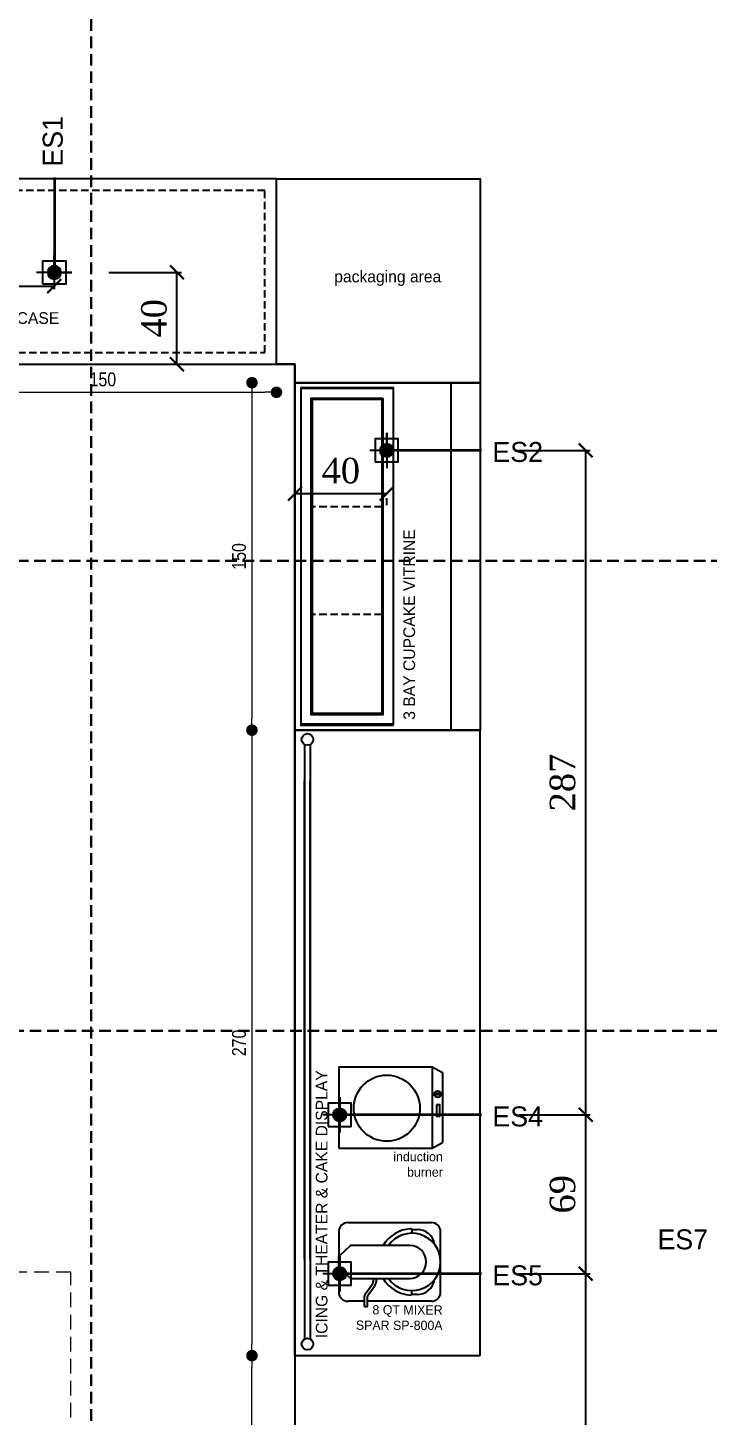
# Model space of a CAD drawing. Header units: millimetres. Extents: x 106699 to 122058, y 158555 to 162844.
# Drawn here: x 116445 to 116739, y 159917 to 160517 of the extents above; entities that cross this region are included whole.
import ezdxf
from ezdxf.enums import TextEntityAlignment as Align

# ---------------------------------------------------------------- set-up
doc = ezdxf.new("R2010")
doc.units = ezdxf.units.MM
for name, pattern in [('$0$4+1 daire_(K) TİP A - C BLOK$0$4+1 (K) 1$0$3+1 daire1$0$131121 243C_L00F00(plan)$0$HIDDEN2', [4.7625, 3.175, -1.5875]), ('1+1 TİP C$0$1+1 TİP C$0$A BLOK 2+1 TİP A$0$A BLOK 2+1 TİP A$0$A Blok TİP-6 (2+1)$0$HIDDEN', [9.525, 6.35, -3.175]), ('HIDDEN', [0.375, 0.25, -0.125])]:
    doc.linetypes.add(name, pattern=pattern)
doc.layers.add('-DWG_ANA', color=7, linetype='Continuous')
doc.layers.add('S2000-002 Çizgi', color=7, linetype='Continuous')
for name, color, linetype, lineweight in [('300_Z4_STR_F03$0$AUDIT_D_220920114151-103', 251, 'Continuous', 5), ('ELK', 1, 'Continuous', 35), ('no3_ahşap gorunus on kalın', 36, 'Continuous', 15), ('no3_kutu profil gorunus', 8, 'Continuous', 0)]:
    doc.layers.add(name, color=color, linetype=linetype, lineweight=lineweight)
doc.layers.add('area', color=200, linetype='Continuous', plot=False)
doc.styles.add('BE', font='ARIALN.TTF')
doc.styles.add('ROMANSTW', font='georgia.ttf')
doc.styles.add('SKTÜRK', font='GOTHIC.TTF', dxfattribs={"height": 11})
doc.styles.get("Standard").update_dxf_attribs({"font": 'arial.ttf'})
doc.styles.add('TAKSİM', font='GOTHIC.TTF', dxfattribs={"height": 20})
doc.dimstyles.new('BE-50', dxfattribs={"dimscale": 100, "dimtxt": 0.06, "dimasz": 0.05, "dimexe": 0.025, "dimexo": 0, "dimgap": 0.025, "dimtad": 1, "dimdec": 1, "dimrnd": 0.5, "dimdsep": 46, "dimtxsty": 'BE', "dimblk": 'DOT', "dimcen": 0.5, "dimdle": 0.025, "dimse1": 1, "dimse2": 1, "dimclrd": 256, "dimclre": 256, "dimclrt": 256, "dimadec": 0, "dimazin": 2, "dimtm": 1e-09, "dimtfac": 1, "dimtdec": 1, "dimtix": 1, "dimtmove": 2, "dimatfit": 0, "dimldrblk": 'DOT', "dimfxl": 0.5, "dimfxlon": 1, "dimtolj": 1, "dimlwd": 9, "dimlwe": 0, "dimarcsym": 0})
doc.dimstyles.new('M1', dxfattribs={"dimtxt": 11, "dimasz": 6, "dimexe": 2, "dimexo": 16, "dimgap": 3, "dimtad": 1, "dimdec": 0, "dimzin": 12, "dimdsep": 46, "dimtxsty": 'ROMANSTW', "dimblk": 'ARCHTICK', "dimcen": 0.09, "dimclrd": 251, "dimclre": 251, "dimclrt": 1, "dimadec": 0, "dimazin": 0, "dimtfac": 1, "dimtdec": 0, "dimtix": 1, "dimtmove": 0, "dimatfit": 3, "dimldrblk": 'ARCHTICK', "dimfxl": 1, "dimtolj": 1, "dimtzin": 0, "dimarcsym": 0})

# ---------------------------------------------------------------- blocks, each defined once
blk = doc.blocks.new('COLUMN')
at = {"layer": '300_Z4_STR_F03$0$AUDIT_D_220920114151-103', "true_color": 0x303030}
h = blk.add_hatch(color=250, dxfattribs=at)
h.dxf.hatch_style = 1
h.paths.add_polyline_path([(104767.62, 177818.4), (104852.62, 177818.4), (104852.62, 177903.41), (104767.62, 177903.41)])
h.paths.add_polyline_path([(104052.62, 177903.41), (104052.62, 177818.41), (103967.62, 177818.41), (103967.62, 177903.41)])
edge = h.paths.add_edge_path()
edge.add_line((104052.62, 177498.41), (104052.62, 177438.41))
h.paths.add_polyline_path([(103967.62, 177498.41), (104052.62, 177498.41), (104052.62, 177438.41), (103967.62, 177438.41)])
h.paths.add_polyline_path([(104852.62, 177438.41), (104767.62, 177438.41), (104767.62, 177498.41), (104852.62, 177498.41)])
h.paths.add_polyline_path([(104852.62, 177018.41), (104767.62, 177018.41), (104767.62, 177103.41), (104852.62, 177103.41)])
h.paths.add_polyline_path([(103967.62, 176233.41), (103967.62, 176318.41), (104052.62, 176318.41), (104052.62, 176233.41)])
h.paths.add_polyline_path([(103967.62, 177103.41), (104052.62, 177103.41), (104052.62, 177018.41), (103967.62, 177018.41)])
blk = doc.blocks.new('_Dot')
at = {"color": 0, "linetype": 'ByBlock', "lineweight": -2}
blk.add_line((-0.5, 0), (-1, 0), dxfattribs=at)
at = {"color": 0, "linetype": 'ByBlock', "const_width": 0.5}
blk.add_lwpolyline([(-0.25, 0, 1), (0.25, 0, 1)], format="xyb", close=True, dxfattribs=at)
blk = doc.blocks.new('*D241')
at = {"layer": 'Defpoints', "color": 0, "transparency": 16777216}
for p in [(116402.59, 160361.55), (116552.59, 160359.42), (116552.59, 160359.42)]:
    blk.add_point(p, dxfattribs=at)
at = {"layer": 'S2000-002 Çizgi', "color": 134, "lineweight": 9, "true_color": 0x00a5a5, "transparency": 16777216}
blk.add_line((116407.59, 160359.42), (116547.59, 160359.42), dxfattribs=at)
at = {"layer": 'S2000-002 Çizgi', "color": 134, "lineweight": 9, "true_color": 0x00a5a5, "transparency": 16777216, "xscale": 5, "yscale": 5, "zscale": 5, "rotation": 180}
blk.add_blockref('_Dot', (116402.59, 160359.42), dxfattribs=at)
at = {"layer": 'S2000-002 Çizgi', "color": 134, "lineweight": 9, "true_color": 0x00a5a5, "transparency": 16777216, "xscale": 5, "yscale": 5, "zscale": 5}
blk.add_blockref('_Dot', (116552.59, 160359.42), dxfattribs=at)
at = {"layer": 'S2000-002 Çizgi', "color": 134, "true_color": 0x00a5a5, "transparency": 16777216, "insert": (116477.59, 160364.98), "char_height": 6, "attachment_point": 5, "style": 'BE'}
blk.add_mtext('\\A1;150', dxfattribs=at)
blk = doc.blocks.new('*D244')
at = {"layer": 'Defpoints', "color": 0, "transparency": 16777216}
for p in [(116560.59, 160363.58), (116542, 160213.58), (116565.59, 160213.58)]:
    blk.add_point(p, dxfattribs=at)
at = {"layer": 'S2000-002 Çizgi', "color": 134, "lineweight": 9, "true_color": 0x00a5a5, "transparency": 16777216}
blk.add_line((116542, 160358.58), (116542, 160218.58), dxfattribs=at)
at = {"layer": 'S2000-002 Çizgi', "color": 134, "lineweight": 9, "true_color": 0x00a5a5, "transparency": 16777216, "xscale": 5, "yscale": 5, "zscale": 5}
for p, rotation in [((116542, 160363.58), 90), ((116542, 160213.58), 270)]:
    blk.add_blockref('_Dot', p, dxfattribs=dict(at, rotation=rotation))
at = {"layer": 'S2000-002 Çizgi', "color": 134, "true_color": 0x00a5a5, "transparency": 16777216, "insert": (116536.43, 160288.58), "char_height": 6, "attachment_point": 5, "rotation": 90, "style": 'BE'}
blk.add_mtext('\\A1;150', dxfattribs=at)
blk = doc.blocks.new('*D242')
at = {"layer": 'Defpoints', "color": 0, "transparency": 16777216}
for p in [(116542, 159943.58), (116544.51, 159943.58), (116544.51, 159857.98)]:
    blk.add_point(p, dxfattribs=at)
at = {"layer": 'S2000-002 Çizgi', "color": 134, "lineweight": 9, "true_color": 0x00a5a5, "transparency": 16777216}
blk.add_line((116542, 159862.98), (116542, 159938.58), dxfattribs=at)
at = {"layer": 'S2000-002 Çizgi', "color": 134, "lineweight": 9, "true_color": 0x00a5a5, "transparency": 16777216, "xscale": 5, "yscale": 5, "zscale": 5}
for p, rotation in [((116542, 159943.58), 90), ((116542, 159857.98), 270)]:
    blk.add_blockref('_Dot', p, dxfattribs=dict(at, rotation=rotation))
at = {"layer": 'S2000-002 Çizgi', "color": 134, "true_color": 0x00a5a5, "transparency": 16777216, "insert": (116536.43, 159900.78), "char_height": 6, "attachment_point": 5, "rotation": 90, "style": 'BE'}
blk.add_mtext('\\A1;85.5', dxfattribs=at)
blk = doc.blocks.new('*D245')
at = {"layer": 'Defpoints', "color": 0, "transparency": 16777216}
for p in [(116560.59, 160213.58), (116542, 159943.58), (116560.59, 159943.58)]:
    blk.add_point(p, dxfattribs=at)
at = {"layer": 'S2000-002 Çizgi', "color": 134, "lineweight": 9, "true_color": 0x00a5a5, "transparency": 16777216}
blk.add_line((116542, 160208.58), (116542, 159948.58), dxfattribs=at)
at = {"layer": 'S2000-002 Çizgi', "color": 134, "lineweight": 9, "true_color": 0x00a5a5, "transparency": 16777216, "xscale": 5, "yscale": 5, "zscale": 5}
for p, rotation in [((116542, 160213.58), 90), ((116542, 159943.58), 270)]:
    blk.add_blockref('_Dot', p, dxfattribs=dict(at, rotation=rotation))
at = {"layer": 'S2000-002 Çizgi', "color": 134, "true_color": 0x00a5a5, "transparency": 16777216, "insert": (116536.44, 160078.58), "char_height": 6, "attachment_point": 5, "rotation": 90, "style": 'BE'}
blk.add_mtext('\\A1;270', dxfattribs=at)
blk = doc.blocks.new('A$C14a1ed1b')
at = {"color": 4}
blk.add_lwpolyline([(34.69, 80.05), (34.69, 0), (184.69, 0), (184.69, 80.05), (34.69, 80.05)], dxfattribs=at)
at = {"color": 4, "linetype": '$0$4+1 daire_(K) TİP A - C BLOK$0$4+1 (K) 1$0$3+1 daire1$0$131121 243C_L00F00(plan)$0$HIDDEN2'}
blk.add_lwpolyline([(39.69, 75.05), (39.69, 5), (179.69, 5), (179.69, 75.05)], close=True, dxfattribs=at)
at = {"insert": (24.03, 89.73), "char_height": 8.82, "width": 48.0583, "attachment_point": 5, "style": 'SKTÜRK'}
blk.add_mtext('^IS1', dxfattribs=at)
at = {"color": 4, "insert": (43.51, 22.46, 0), "char_height": 5.0545, "width": 76.8983, "attachment_point": 1}
blk.add_mtext('{\\fManrope Light|b0|i0|c162|p2;PASTRY CASE^J\\fManrope Light|b0|i0|c0|p2;+4 C°}', dxfattribs=at)
blk = doc.blocks.new('A$C611F6802')
at = {"layer": '-DWG_ANA'}
h = blk.add_hatch(dxfattribs=at)
h.set_pattern_fill('ANSI31', color=1, style=0)
h.set_pattern_definition([(45, (-55670.1402, -22065.11067), (-0.08838834765, 0.08838834765), [])])
h.paths.add_polyline_path([(4.42, 7.7, 1), (10.14, 7.7, 1)])
at = {"layer": '-DWG_ANA', "color": 1}
for p, q in [((7.28, 7.7), (7.28, 15.26)), ((7.28, 15.26), (7.28, 0)), ((7.28, 7.63), (0, 7.63)), ((7.28, 7.63), (14.68, 7.63)), ((14.68, 7.63), (7.28, 7.63))]:
    blk.add_line(p, q, dxfattribs=at)
blk.add_lwpolyline([(2.28, 2.7), (12.28, 2.7), (12.28, 12.7), (2.28, 12.7)], close=True, dxfattribs=at)
blk.add_circle((7.28, 7.7), 2.86, dxfattribs=at)
blk = doc.blocks.new('_ArchTick')
at = {"color": 0, "linetype": 'ByBlock', "const_width": 0.15}
blk.add_lwpolyline([(-0.5, -0.5), (0.5, 0.5)], dxfattribs=at)
blk = doc.blocks.new('*D295')
at = {"layer": 'Defpoints', "color": 0, "transparency": 16777216}
for p in [(116456.55, 160405.3), (116360.64, 160403.9, -0.02), (116456.55, 160403.9, -0.02)]:
    blk.add_point(p, dxfattribs=at)
at = {"layer": 'S2000-002 Çizgi', "color": 251, "lineweight": -2, "transparency": 16777216}
for p, q in [((116360.64, 160419.9), (116360.64, 160407.3)), ((116456.55, 160419.9), (116456.55, 160407.3)), ((116360.64, 160405.3), (116456.55, 160405.3))]:
    blk.add_line(p, q, dxfattribs=at)
at = {"layer": 'S2000-002 Çizgi', "color": 251, "lineweight": -2, "transparency": 16777216, "xscale": 6, "yscale": 6, "zscale": 6, "rotation": 180}
blk.add_blockref('_ArchTick', (116360.64, 160405.3), dxfattribs=at)
at = {"layer": 'S2000-002 Çizgi', "color": 251, "lineweight": -2, "transparency": 16777216, "xscale": 6, "yscale": 6, "zscale": 6}
blk.add_blockref('_ArchTick', (116456.55, 160405.3), dxfattribs=at)
at = {"layer": 'S2000-002 Çizgi', "color": 1, "true_color": 0xff0000, "transparency": 16777216, "insert": (116408.6, 160415.27), "char_height": 11, "attachment_point": 5, "style": 'ROMANSTW'}
blk.add_mtext('\\A1;96', dxfattribs=at)
blk = doc.blocks.new('*D296')
at = {"layer": 'Defpoints', "color": 0, "transparency": 16777216}
for p in [(116464.18, 160411.18, -0.02), (116509.61, 160411.18), (116477.59, 160371.55)]:
    blk.add_point(p, dxfattribs=at)
at = {"layer": 'S2000-002 Çizgi', "color": 251, "lineweight": -2, "transparency": 16777216}
for p, q in [((116480.18, 160411.18), (116511.61, 160411.18)), ((116509.61, 160371.55), (116509.61, 160411.18)), ((116493.59, 160371.55), (116511.61, 160371.55))]:
    blk.add_line(p, q, dxfattribs=at)
at = {"layer": 'S2000-002 Çizgi', "color": 251, "lineweight": -2, "transparency": 16777216, "xscale": 6, "yscale": 6, "zscale": 6}
for p, rotation in [((116509.61, 160411.18), 90), ((116509.61, 160371.55), 270)]:
    blk.add_blockref('_ArchTick', p, dxfattribs=dict(at, rotation=rotation))
at = {"layer": 'S2000-002 Çizgi', "color": 1, "true_color": 0xff0000, "transparency": 16777216, "insert": (116499.72, 160391.37), "char_height": 11, "attachment_point": 5, "rotation": 90, "style": 'ROMANSTW'}
blk.add_mtext('\\A1;40', dxfattribs=at)
blk = doc.blocks.new('*D300')
at = {"layer": 'Defpoints', "color": 0, "transparency": 16777216}
for p in [(116641.25, 159978.94, -0.02), (116686.2, 159978.94), (116674.39, 159792.98)]:
    blk.add_point(p, dxfattribs=at)
at = {"layer": 'S2000-002 Çizgi', "color": 251, "lineweight": -2, "transparency": 16777216}
for p, q in [((116657.25, 159978.94), (116688.2, 159978.94)), ((116686.2, 159792.98), (116686.2, 159978.94)), ((116690.39, 159792.98), (116688.2, 159792.98))]:
    blk.add_line(p, q, dxfattribs=at)
at = {"layer": 'S2000-002 Çizgi', "color": 251, "lineweight": -2, "transparency": 16777216, "xscale": 6, "yscale": 6, "zscale": 6}
for p, rotation in [((116686.2, 159978.94), 90), ((116686.2, 159792.98), 270)]:
    blk.add_blockref('_ArchTick', p, dxfattribs=dict(at, rotation=rotation))
at = {"layer": 'S2000-002 Çizgi', "color": 1, "true_color": 0xff0000, "transparency": 16777216, "insert": (116677.5, 159885.96), "char_height": 11, "attachment_point": 5, "rotation": 90, "style": 'ROMANSTW'}
blk.add_mtext('\\A1;186', dxfattribs=at)
blk = doc.blocks.new('*D301')
at = {"layer": 'Defpoints', "color": 0, "transparency": 16777216}
for p in [(116641.25, 160047.54, -0.02), (116686.2, 160047.54), (116641.25, 159978.94, -0.02)]:
    blk.add_point(p, dxfattribs=at)
at = {"layer": 'S2000-002 Çizgi', "color": 251, "lineweight": -2, "transparency": 16777216}
for p, q in [((116657.25, 160047.54), (116688.2, 160047.54)), ((116686.2, 159978.94), (116686.2, 160047.54)), ((116657.25, 159978.94), (116688.2, 159978.94))]:
    blk.add_line(p, q, dxfattribs=at)
at = {"layer": 'S2000-002 Çizgi', "color": 251, "lineweight": -2, "transparency": 16777216, "xscale": 6, "yscale": 6, "zscale": 6}
for p, rotation in [((116686.2, 160047.54), 90), ((116686.2, 159978.94), 270)]:
    blk.add_blockref('_ArchTick', p, dxfattribs=dict(at, rotation=rotation))
at = {"layer": 'S2000-002 Çizgi', "color": 1, "true_color": 0xff0000, "transparency": 16777216, "insert": (116676.23, 160013.24), "char_height": 11, "attachment_point": 5, "rotation": 90, "style": 'ROMANSTW'}
blk.add_mtext('\\A1;69', dxfattribs=at)
blk = doc.blocks.new('*D302')
at = {"layer": 'Defpoints', "color": 0, "transparency": 16777216}
for p in [(116641.25, 160334.38, -0.02), (116686.2, 160334.38), (116641.25, 160047.54, -0.02)]:
    blk.add_point(p, dxfattribs=at)
at = {"layer": 'S2000-002 Çizgi', "color": 251, "lineweight": -2, "transparency": 16777216}
for p, q in [((116657.25, 160334.38), (116688.2, 160334.38)), ((116686.2, 160047.54), (116686.2, 160334.38)), ((116657.25, 160047.54), (116688.2, 160047.54))]:
    blk.add_line(p, q, dxfattribs=at)
at = {"layer": 'S2000-002 Çizgi', "color": 251, "lineweight": -2, "transparency": 16777216, "xscale": 6, "yscale": 6, "zscale": 6}
for p, rotation in [((116686.2, 160334.38), 90), ((116686.2, 160047.54), 270)]:
    blk.add_blockref('_ArchTick', p, dxfattribs=dict(at, rotation=rotation))
at = {"layer": 'S2000-002 Çizgi', "color": 1, "true_color": 0xff0000, "transparency": 16777216, "insert": (116676.24, 160190.96), "char_height": 11, "attachment_point": 5, "rotation": 90, "style": 'ROMANSTW'}
blk.add_mtext('\\A1;287', dxfattribs=at)
blk = doc.blocks.new('*D304')
at = {"layer": 'Defpoints', "color": 0, "transparency": 16777216}
for p in [(116560.59, 160363.58), (116600.21, 160326.67, -0.02), (116560.59, 160315.67)]:
    blk.add_point(p, dxfattribs=at)
at = {"layer": 'S2000-002 Çizgi', "color": 251, "lineweight": -2, "transparency": 16777216}
for p, q in [((116560.59, 160347.58), (116560.59, 160313.67)), ((116600.21, 160315.67), (116560.59, 160315.67)), ((116600.21, 160310.67), (116600.21, 160313.67))]:
    blk.add_line(p, q, dxfattribs=at)
at = {"layer": 'S2000-002 Çizgi', "color": 251, "lineweight": -2, "transparency": 16777216, "xscale": 6, "yscale": 6, "zscale": 6, "rotation": 180}
blk.add_blockref('_ArchTick', (116560.59, 160315.67), dxfattribs=at)
at = {"layer": 'S2000-002 Çizgi', "color": 251, "lineweight": -2, "transparency": 16777216, "xscale": 6, "yscale": 6, "zscale": 6}
blk.add_blockref('_ArchTick', (116600.21, 160315.67), dxfattribs=at)
at = {"layer": 'S2000-002 Çizgi', "color": 1, "true_color": 0xff0000, "transparency": 16777216, "insert": (116580.4, 160325.56), "char_height": 11, "attachment_point": 5, "style": 'ROMANSTW'}
blk.add_mtext('\\A1;40', dxfattribs=at)

msp = doc.modelspace()

# ---------------------------------------------------------------- linework, layer by layer
at = {"color": 4}
for p, q in [((116627.98, 160363.58), (116627.98, 160213.58)), ((116560.59, 160213.58), (116640.59, 160213.58)), ((116560.59, 159943.58), (116560.59, 160213.58)), ((116640.59, 160213.58), (116560.59, 160213.58)), ((116640.59, 159943.58), (116640.59, 160213.58)), ((116564.72, 160207.42), (116564.72, 159989.75)), ((116567.22, 160207.42), (116567.22, 159989.75)), ((116564.72, 159985.42), (116564.72, 160191.75)), ((116567.22, 159985.42), (116567.22, 160191.75)), ((116564.72, 160187.42), (116564.72, 159950.75)), ((116567.22, 160187.42), (116567.22, 159950.75)), ((116560.59, 159943.58), (116640.59, 159943.58))]:
    msp.add_line(p, q, dxfattribs=at)
at = {"color": 4, "linetype": '$0$4+1 daire_(K) TİP A - C BLOK$0$4+1 (K) 1$0$3+1 daire1$0$131121 243C_L00F00(plan)$0$HIDDEN2'}
for p, q in [((116598.1, 160310), (116568.09, 160310)), ((116598.1, 160263.58), (116568.09, 160263.58))]:
    msp.add_line(p, q, dxfattribs=at)
at = {"color": 4}
for points in [[(116640.59, 160363.58), (116560.59, 160363.58), (116560.59, 160371.6), (116552.59, 160371.6), (116552.59, 160451.6), (116640.59, 160451.6)], [(116640.59, 160363.58), (116640.59, 160213.58), (116560.59, 160213.58), (116560.59, 160363.58)], [(116603.1, 160215.74), (116603.1, 160361.42), (116563.09, 160361.42), (116563.09, 160215.74)], [(116598.6, 160356.92), (116598.6, 160220.25), (116567.59, 160220.25), (116567.59, 160356.92)], [(116598.1, 160356.42), (116598.1, 160220.75), (116568.09, 160220.75), (116568.09, 160356.42)]]:
    msp.add_lwpolyline(points, close=True, dxfattribs=at)
for centre in [(116565.97, 160209.58), (116565.97, 159948.58)]:
    msp.add_circle(centre, 2.5, dxfattribs=at)
at = {"layer": '300_Z4_STR_F03$0$AUDIT_D_220920114151-103', "color": 214, "linetype": 'HIDDEN', "lineweight": 30, "ltscale": 20, "true_color": 0xae1ea2}
for p, q in [((116472.58, 160797.97), (116472.58, 159641.58)), ((117202.96, 160286.74), (115486.18, 160286.74)), ((117605.99, 160083.83), (115486.18, 160083.83))]:
    msp.add_line(p, q, dxfattribs=at)
at = {"layer": 'area'}
for points in [[(116825.79, 159986.58), (116825.79, 160441.58), (116755.79, 160441.58), (116755.79, 160566.58), (116674.39, 160566.58), (116674.39, 160651.58), (116345.79, 160651.58), (116345.79, 160566.58), (116279.39, 160566.58), (116279.39, 160651.58), (115965.79, 160651.58), (115965.79, 160566.58), (115905.59, 160566.58), (115905.59, 160371.6), (116560.59, 160371.58), (116560.59, 159857.99), (116570.59, 159857.98), (116570.59, 159792.98), (116674.39, 159792.98), (116674.39, 159857.98), (116755.79, 159857.97), (116755.79, 159977.98), (116825.79, 159977.98)], [(115905.62, 159857.78), (115905.59, 160371.6), (116560.59, 160371.6), (116560.59, 160057.26), (116560.59, 160057.26), (116560.59, 159989.58), (116560.59, 159989.58), (116560.59, 159857.98), (116560.59, 159857.98), (116560.59, 159792.98), (116373.79, 159792.98), (116373.79, 159907.98), (116363.79, 159907.98), (116363.79, 159857.98), (116276.39, 159857.98), (116276.39, 159907.98), (116266.39, 159907.98), (116266.39, 159792.98), (115965.79, 159792.98), (115965.56, 159857.99), (115905.62, 159857.78)]]:
    msp.add_lwpolyline(points, dxfattribs=at)
at = {"layer": 'ELK', "color": 1}
for p, q in [((116456.62, 160452.23, -0.02), (116456.62, 160411.18, -0.02)), ((116641.25, 160334.38, -0.02), (116600.21, 160334.37, -0.02)), ((116641.25, 160047.54, -0.02), (116579.91, 160047.53, -0.02)), ((116641.25, 159978.94, -0.02), (116579.91, 159978.94, -0.02))]:
    msp.add_line(p, q, dxfattribs=at)
at = {"layer": 'no3_ahşap gorunus on kalın'}
for p, q in [((116603.1, 160360.92), (116563.09, 160360.92)), ((116603.1, 160216.25), (116563.09, 160216.25))]:
    msp.add_line(p, q, dxfattribs=at)
at = {"layer": 'no3_kutu profil gorunus', "linetype": '1+1 TİP C$0$1+1 TİP C$0$A BLOK 2+1 TİP A$0$A BLOK 2+1 TİP A$0$A Blok TİP-6 (2+1)$0$HIDDEN'}
msp.add_lwpolyline([(116463.79, 159792.98), (116463.79, 159979.58), (115965.79, 159979.58), (115965.79, 159857.99)], dxfattribs=at)
at = {"layer": 'S2000-002 Çizgi', "color": 8, "true_color": 0x7a7a7a}
for p, q in [((116579.59, 160068.28), (116619.86, 160068.28)), ((116579.59, 160068.28), (116579.59, 160033.18)), ((116619.86, 160068.28), (116619.86, 160033.18)), ((116619.86, 160068.28), (116624.39, 160065.81)), ((116624.39, 160065.81), (116624.39, 160035.65)), ((116623.25, 160056.69), (116621.24, 160056.69)), ((116621.24, 160056.69), (116621.24, 160056.19)), ((116623.25, 160056.19), (116621.24, 160056.19)), ((116623.25, 160056.69), (116623.25, 160056.19)), ((116619.86, 160033.18), (116624.39, 160035.65)), ((116579.59, 160033.18), (116619.86, 160033.18)), ((116583.51, 160001.02), (116619.51, 160001.01)), ((116610.97, 159998.07), (116613.35, 159998.07)), ((116611.12, 159997.66), (116611.12, 159996.87)), ((116579.51, 159997.02), (116579.51, 159971.02)), ((116623.51, 159971.02), (116623.51, 159997.01)), ((116584.59, 159991.17), (116579.51, 159986.41)), ((116579.51, 159981.64), (116579.51, 159986.41)), ((116610.17, 159991.17), (116584.59, 159991.17)), ((116584.58, 159976.88), (116579.51, 159981.64)), ((116584.58, 159976.88), (116610.17, 159976.87)), ((116590.83, 159969.98), (116594.18, 159974.77)), ((116591.99, 159969.42), (116595.22, 159974.04)), ((116594.41, 159976.87), (116594.41, 159975.49)), ((116595.68, 159976.87), (116595.68, 159975.49)), ((116590.6, 159964.81), (116590.6, 159969.25)), ((116591.87, 159964.81), (116591.87, 159969.05)), ((116613.35, 159969.97), (116610.97, 159969.97)), ((116611.12, 159970.39), (116611.12, 159971.18)), ((116590.83, 159967.02), (116583.5, 159967.02)), ((116590.6, 159964.81), (116591.87, 159964.81)), ((116619.51, 159967.02), (116592.38, 159967.02))]:
    msp.add_line(p, q, dxfattribs=at)
at = {"layer": 'S2000-002 Çizgi', "color": 8, "true_color": 0x7a7a7a, "elevation": 0}
msp.add_lwpolyline([(116621.7, 160051.84), (116621.7, 160046.95), (116623.13, 160046.95), (116623.13, 160051.84)], close=True, dxfattribs=at)
at = {"layer": 'S2000-002 Çizgi', "color": 8, "true_color": 0x7a7a7a}
for centre, radius in [((116600.26, 160050.39, 0), 14.28), ((116622.25, 160056.44, 0), 1.42)]:
    msp.add_circle(centre, radius, dxfattribs=at)
for centre, radius, start, end in [((116583.51, 159997.02), 4, 89.98654, 180), ((116611.12, 159984.02), 14.29, 92.66588, 150), ((116610.49, 159997.66), 0.635, 0, 92.66588), ((116613.35, 159990.45), 7.62, 9.12761, 90), ((116619.51, 159997.01), 4, 0, 89.98654), ((116611.12, 159984.02), 12.38, 0, 144.76558), ((116610.49, 159996.87), 0.635, 313.29558, 0), ((116610.17, 159984.02), 7.14, 270, 90), ((116611.12, 159984.02), 12.38, 215.28401, 0), ((116593.14, 159975.49), 1.27, 325, 0), ((116593.14, 159975.49), 2.54, 325, 0), ((116611.12, 159984.02), 14.29, 210.04053, 267.33412), ((116613.35, 159977.59), 7.62, 270, 350.87239), ((116583.51, 159971.02), 4, 180, 269.9567), ((116591.87, 159969.25), 1.27, 145, 180), ((116592.51, 159969.05), 0.635, 145, 180), ((116610.49, 159970.39), 0.635, 267.33412, 360), ((116610.49, 159971.18), 0.635, 0, 46.70442), ((116619.51, 159971.02), 4, 270, 0)]:
    msp.add_arc(centre, radius, start, end, dxfattribs=at)

# ---------------------------------------------------------------- block references
at = {"layer": '-DWG_ANA', "color": 0, "xscale": -1, "rotation": 269.9999999999819}
msp.add_blockref('A$C611F6802', (116448.92, 160403.9, -0.02), dxfattribs=at)
at = {"layer": '-DWG_ANA', "color": 0, "rotation": 0.01052207388261042}
for p in [(116592.93, 160326.67, -0.02), (116572.63, 160039.83, -0.02), (116572.63, 159971.23, -0.02)]:
    msp.add_blockref('A$C611F6802', p, dxfattribs=at)
at = {"rotation": 90}
msp.add_blockref('COLUMN', (293781, 55802.16), dxfattribs=at)
at = {"layer": 'S2000-002 Çizgi'}
msp.add_blockref('A$C14a1ed1b', (116367.9, 160371.55), dxfattribs=at)

# ---------------------------------------------------------------- texts
at = {"color": 4, "insert": (116577.56, 160405.36, 0), "char_height": 5.0545, "width": 76.8983, "attachment_point": 7}
msp.add_mtext('{\\fManrope Light|b0|i0|c162|p2;packaging area}', dxfattribs=at)
at = {"color": 4, "char_height": 5.0545, "attachment_point": 7, "rotation": 90}
for s, insert, width in [('{\\fManrope Light|b0|i0|c162|p2;3 BAY CUPCAKE VITRINE}', (116612.55, 160218.06, 0), 96.1702), ('{\\fManrope Light|b0|i0|c162|p2;ICING & THEATER & CAKE DISPLAY}', (116574.71, 159951.08, 0), 142.9634)]:
    msp.add_mtext(s, dxfattribs=dict(at, insert=insert, width=width))
at = {"layer": 'ELK', "color": 1, "style": 'TAKSİM'}
for s, rotation, p in [('ES1', 90, (116460.24, 160467.79, -0.02)), ('ES2', 0.01052, (116656.82, 160329.36, -0.02)), ('ES4', 0.01052, (116656.82, 160042.52, -0.02)), ('ES5', 0.01052, (116656.82, 159973.92, -0.02))]:
    msp.add_text(s, height=8.64, rotation=rotation, dxfattribs=at).set_placement(p, align=Align.CENTER)
msp.add_text('ES7', height=8.64, dxfattribs=at).set_placement((116728.15, 159989.45), align=Align.CENTER)
at = {"layer": 'S2000-002 Çizgi', "color": 8, "true_color": 0x7a7a7a, "char_height": 4, "attachment_point": 3}
for s, insert, width, rotation in [('{\\fManrope Light|b0|i0|c0|p2;induction\\Pburner}', (116624.47, 160031.47), 105.5846, 359.99099), ('{\\fManrope Light|b0|i0|c0|p2;8 QT MIXER\\PSPAR SP-800A}', (116624.39, 159965.29, -8.86), 46.5331, 359.84094)]:
    msp.add_mtext(s, dxfattribs=dict(at, insert=insert, width=width, rotation=rotation))

# ---------------------------------------------------------------- dimensions: what is measured, and where the dimension line sits
at = {"layer": 'S2000-002 Çizgi'}
dim = msp.add_linear_dim(base=(116456.55, 160405.3), p1=(116360.64, 160403.9, -0.02), p2=(116456.55, 160403.9, -0.02), dimstyle='M1', override={"dimtmove": 1}, dxfattribs=at)
dim.commit()
dim.dimension.update_dxf_attribs({"geometry": '*D295', "text_midpoint": (116408.6, 160415.27)})
for base, p1, p2, picture, middle in [((116509.61, 160411.18), (116477.59, 160371.55), (116464.18, 160411.18, -0.02), '*D296', (116499.72, 160391.37)), ((116686.2, 159978.94), (116674.39, 159792.98), (116641.25, 159978.94, -0.02), '*D300', (116677.5, 159885.96))]:
    dim = msp.add_linear_dim(base=base, p1=p1, p2=p2, angle=90, dimstyle='M1', dxfattribs=at)
    dim.commit()
    dim.dimension.update_dxf_attribs({"geometry": picture, "text_midpoint": middle})
at = {"layer": 'S2000-002 Çizgi', "color": 8, "true_color": 0x7a7a7a}
dim = msp.add_linear_dim(base=(116552.59, 160359.42), p1=(116402.59, 160361.55), p2=(116552.59, 160359.42), dimstyle='BE-50', dxfattribs=at)
dim.commit()
dim.dimension.update_dxf_attribs({"geometry": '*D241', "text_midpoint": (116477.59, 160364.98)})
for base, p1, p2, picture, middle in [((116542, 160213.58), (116560.59, 160363.58), (116565.59, 160213.58), '*D244', (116536.43, 160288.58)), ((116542, 159943.58), (116560.59, 160213.58), (116560.59, 159943.58), '*D245', (116536.44, 160078.58)), ((116542, 159943.58), (116544.51, 159857.98), (116544.51, 159943.58), '*D242', (116536.43, 159900.78))]:
    dim = msp.add_linear_dim(base=base, p1=p1, p2=p2, angle=90, dimstyle='BE-50', dxfattribs=at)
    dim.commit()
    dim.dimension.update_dxf_attribs({"geometry": picture, "text_midpoint": middle})
at = {"layer": 'S2000-002 Çizgi'}
dim = msp.add_linear_dim(base=(116560.59, 160315.67), p1=(116600.21, 160326.67, -0.02), p2=(116560.59, 160363.58), dimstyle='M1', dxfattribs=at)
dim.commit()
dim.dimension.update_dxf_attribs({"geometry": '*D304', "text_midpoint": (116580.4, 160325.56)})
for base, p1, p2, picture, middle in [((116686.2, 160334.38), (116641.25, 160047.54, -0.02), (116641.25, 160334.38, -0.02), '*D302', (116676.24, 160190.96)), ((116686.2, 160047.54), (116641.25, 159978.94, -0.02), (116641.25, 160047.54, -0.02), '*D301', (116676.23, 160013.24))]:
    dim = msp.add_linear_dim(base=base, p1=p1, p2=p2, angle=90, dimstyle='M1', override={"dimtmove": 1}, dxfattribs=at)
    dim.commit()
    dim.dimension.update_dxf_attribs({"geometry": picture, "text_midpoint": middle})

doc.saveas('drawing.dxf')
